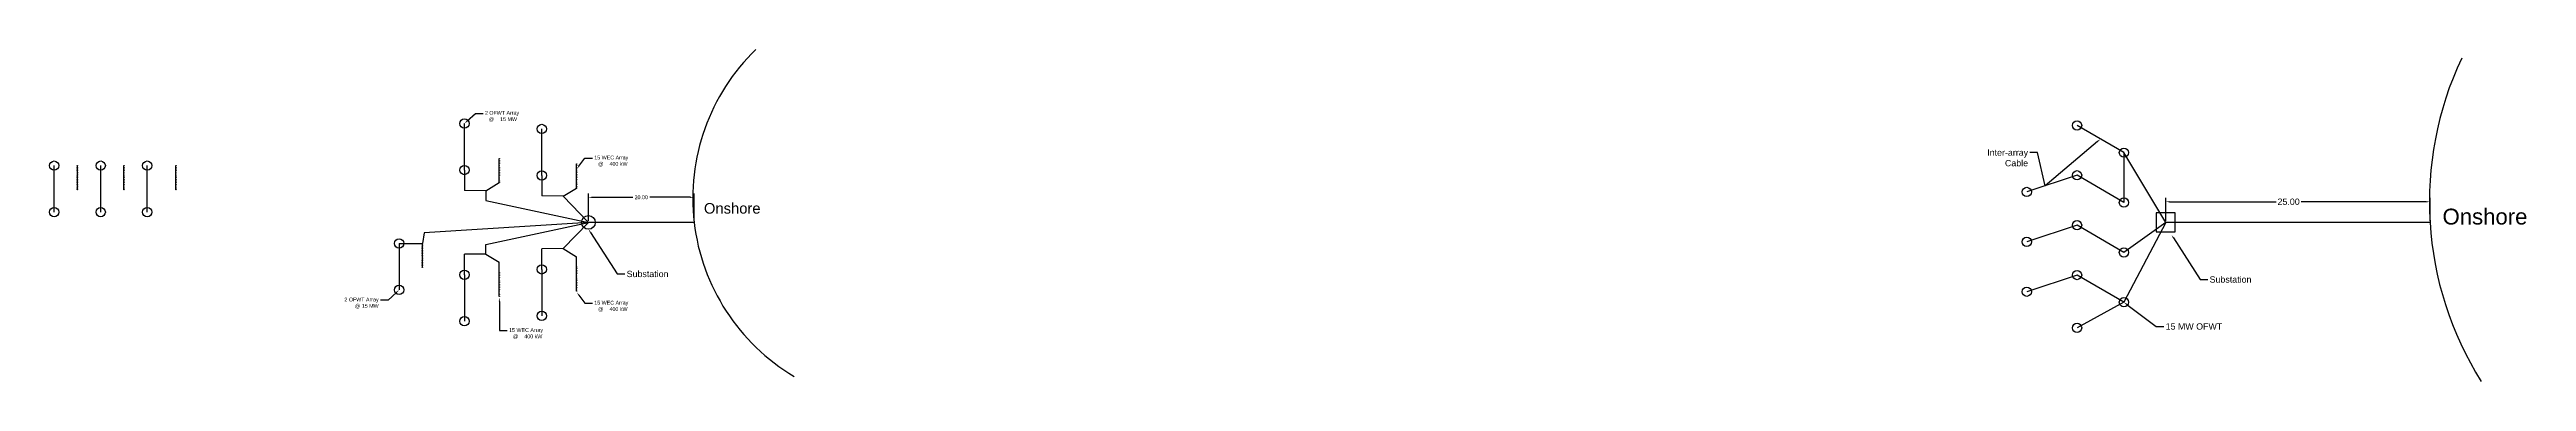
# Model space of a CAD drawing. Header units: metres. Extents: x -8 to 899, y -374 to 8.
# Drawn here: x 781.3 to 898.5, y -123.8 to -108.1 of the extents above; entities that cross this region are included whole.
import ezdxf
from ezdxf import colors
from ezdxf.entities.mleader import LeaderData, LeaderLine
from ezdxf.math import Vec2, Vec3

# ---------------------------------------------------------------- set-up
doc = ezdxf.new("R2010")
doc.units = ezdxf.units.M
doc.header["$MEASUREMENT"] = 0
doc.styles.get("Standard").update_dxf_attribs({"font": 'arial.ttf'})
doc.dimstyles.get("Standard").update_dxf_attribs({"dimtxt": 0.18, "dimasz": 0.18, "dimexe": 0.18, "dimexo": 0.0625, "dimgap": 0.09, "dimtad": 0, "dimtih": 1, "dimtoh": 1, "dimdec": 4, "dimzin": 0, "dimdsep": 46, "dimtxsty": 'Standard', "dimcen": 0.09, "dimadec": 0, "dimazin": 0, "dimtfac": 1, "dimtdec": 4, "dimtofl": 0, "dimtmove": 0, "dimatfit": 3, "dimfxl": 1, "dimtolj": 1, "dimtzin": 0, "dimarcsym": 0})

# ---------------------------------------------------------------- blocks, each defined once
blk = doc.blocks.new('*D5')
at = {"color": 0, "lineweight": -2, "transparency": 16777216}
for p, q in [((881.44, -116.18), (881.44, -115.09)), ((881.62, -115.27), (886.66, -115.27)), ((893.76, -115.27), (887.85, -115.27)), ((893.94, -116.18), (893.94, -115.09))]:
    blk.add_line(p, q, dxfattribs=at)
at = {"color": 0, "transparency": 16777216}
for points in [[(881.62, -115.24), (881.62, -115.3), (881.44, -115.27)], [(893.76, -115.24), (893.76, -115.3), (893.94, -115.27)]]:
    blk.add_solid(points, dxfattribs=at)
at = {"layer": 'Defpoints', "color": 0, "transparency": 16777216}
for p in [(881.44, -115.27), (881.44, -116.25), (893.94, -116.25)]:
    blk.add_point(p, dxfattribs=at)
at = {"color": 0, "transparency": 16777216, "insert": (887.25, -115.27), "char_height": 0.3, "attachment_point": 5}
blk.add_mtext('\\A1;25.00', dxfattribs=at)
blk = doc.blocks.new('*D8')
at = {"color": 0, "lineweight": -2, "transparency": 16777216}
for p, q in [((806.81, -116.18), (806.81, -114.88)), ((806.99, -115.06), (808.92, -115.06)), ((811.63, -115.06), (809.71, -115.06)), ((811.81, -116.18), (811.81, -114.88))]:
    blk.add_line(p, q, dxfattribs=at)
at = {"color": 0, "transparency": 16777216}
for points in [[(806.99, -115.03), (806.99, -115.09), (806.81, -115.06)], [(811.63, -115.03), (811.63, -115.09), (811.81, -115.06)]]:
    blk.add_solid(points, dxfattribs=at)
at = {"layer": 'Defpoints', "color": 0, "transparency": 16777216}
for p in [(811.81, -115.06), (806.81, -116.25), (811.81, -116.25)]:
    blk.add_point(p, dxfattribs=at)
at = {"color": 0, "transparency": 16777216, "insert": (809.31, -115.06), "char_height": 0.18, "attachment_point": 5}
blk.add_mtext('\\A1;20.00', dxfattribs=at)

msp = doc.modelspace()

# ---------------------------------------------------------------- linework, layer by layer
for p, q in [((800.9461, -113.76853), (800.9461, -111.56853)), ((804.60544, -114.02445), (804.60544, -111.82445)), ((781.53724, -115.75997), (781.53724, -113.55997)), ((782.63724, -113.64097), (782.63724, -113.55997)), ((782.63724, -113.72197), (782.63724, -113.64097)), ((783.73724, -115.75997), (783.73724, -113.55997)), ((784.83724, -113.64097), (784.83724, -113.55997)), ((784.83724, -113.72197), (784.83724, -113.64097)), ((785.93724, -115.75997), (785.93724, -113.55997)), ((787.30007, -113.64097), (787.30007, -113.55997)), ((787.30007, -113.72197), (787.30007, -113.64097)), ((802.59614, -113.31023), (802.59614, -113.22923)), ((802.59614, -113.39123), (802.59614, -113.31023)), ((802.59614, -113.47223), (802.59614, -113.39123)), ((802.59614, -113.55323), (802.59614, -113.47223)), ((802.59614, -113.63423), (802.59614, -113.55323)), ((802.59614, -113.71523), (802.59614, -113.63423)), ((806.25548, -113.56614), (806.25548, -113.48514)), ((806.25548, -113.64714), (806.25548, -113.56614)), ((806.25548, -113.72814), (806.25548, -113.64714)), ((782.63724, -113.80297), (782.63724, -113.72197)), ((782.63724, -113.88397), (782.63724, -113.80297)), ((782.63724, -113.96497), (782.63724, -113.88397)), ((782.63724, -114.04597), (782.63724, -113.96497)), ((782.63724, -114.12697), (782.63724, -114.04597)), ((782.63724, -114.20797), (782.63724, -114.12697)), ((782.63724, -114.28897), (782.63724, -114.20797)), ((782.63724, -114.36997), (782.63724, -114.28897)), ((782.63724, -114.45097), (782.63724, -114.36997)), ((782.63724, -114.53197), (782.63724, -114.45097)), ((782.63724, -114.61297), (782.63724, -114.53197)), ((782.63724, -114.69397), (782.63724, -114.61297)), ((784.83724, -113.80297), (784.83724, -113.72197)), ((784.83724, -113.88397), (784.83724, -113.80297)), ((784.83724, -113.96497), (784.83724, -113.88397)), ((784.83724, -114.04597), (784.83724, -113.96497)), ((784.83724, -114.12697), (784.83724, -114.04597)), ((784.83724, -114.20797), (784.83724, -114.12697)), ((784.83724, -114.28897), (784.83724, -114.20797)), ((784.83724, -114.36997), (784.83724, -114.28897)), ((784.83724, -114.45097), (784.83724, -114.36997)), ((784.83724, -114.53197), (784.83724, -114.45097)), ((784.83724, -114.61297), (784.83724, -114.53197)), ((784.83724, -114.69397), (784.83724, -114.61297)), ((787.30007, -113.80297), (787.30007, -113.72197)), ((787.30007, -113.88397), (787.30007, -113.80297)), ((787.30007, -113.96497), (787.30007, -113.88397)), ((787.30007, -114.04597), (787.30007, -113.96497)), ((787.30007, -114.12697), (787.30007, -114.04597)), ((787.30007, -114.20797), (787.30007, -114.12697)), ((787.30007, -114.28897), (787.30007, -114.20797)), ((787.30007, -114.36997), (787.30007, -114.28897)), ((787.30007, -114.45097), (787.30007, -114.36997)), ((787.30007, -114.53197), (787.30007, -114.45097)), ((787.30007, -114.61297), (787.30007, -114.53197)), ((787.30007, -114.69397), (787.30007, -114.61297)), ((801.95767, -114.74781), (800.9461, -114.74057)), ((801.95767, -114.74781), (802.59614, -114.36323)), ((801.95767, -114.74781), (801.95767, -115.2065)), ((802.59614, -113.79623), (802.59614, -113.71523)), ((802.59614, -113.87723), (802.59614, -113.79623)), ((802.59614, -113.95823), (802.59614, -113.87723)), ((802.59614, -114.03923), (802.59614, -113.95823)), ((802.59614, -114.12023), (802.59614, -114.03923)), ((802.59614, -114.20123), (802.59614, -114.12023)), ((802.59614, -114.28223), (802.59614, -114.20123)), ((802.59614, -114.36323), (802.59614, -114.28223)), ((805.61701, -115.00372), (806.25548, -114.61914)), ((806.25548, -113.80914), (806.25548, -113.72814)), ((806.25548, -113.89014), (806.25548, -113.80914)), ((806.25548, -113.97114), (806.25548, -113.89014)), ((806.25548, -114.05214), (806.25548, -113.97114)), ((806.25548, -114.13314), (806.25548, -114.05214)), ((806.25548, -114.21414), (806.25548, -114.13314)), ((806.25548, -114.29514), (806.25548, -114.21414)), ((806.25548, -114.37614), (806.25548, -114.29514)), ((806.25548, -114.45714), (806.25548, -114.37614)), ((806.25548, -114.53814), (806.25548, -114.45714)), ((806.25548, -114.61914), (806.25548, -114.53814)), ((801.95767, -115.2065), (806.81461, -116.2464)), ((805.61701, -115.00372), (804.60544, -114.99649)), ((806.81461, -116.2464), (805.61701, -115.00372)), ((801.95767, -117.2863), (806.81461, -116.2464)), ((806.81461, -116.2464), (805.61701, -117.48908)), ((811.81461, -116.2464), (806.81461, -116.2464)), ((893.93955, -116.2464), (881.43955, -116.2464)), ((797.85718, -117.24243), (797.85718, -119.44243)), ((797.85718, -117.24243), (798.95718, -117.24243)), ((798.95718, -117.32343), (798.95718, -117.24243)), ((798.95718, -117.40443), (798.95718, -117.32343)), ((798.95718, -117.48543), (798.95718, -117.40443)), ((798.95718, -117.56643), (798.95718, -117.48543)), ((798.95718, -117.64743), (798.95718, -117.56643)), ((798.95718, -117.72843), (798.95718, -117.64743)), ((798.95718, -117.80943), (798.95718, -117.72843)), ((798.95718, -117.89043), (798.95718, -117.80943)), ((798.95718, -117.97143), (798.95718, -117.89043)), ((798.95718, -118.05243), (798.95718, -117.97143)), ((798.95718, -118.13343), (798.95718, -118.05243)), ((798.95718, -118.21443), (798.95718, -118.13343)), ((798.95718, -118.29543), (798.95718, -118.21443)), ((798.95718, -118.37643), (798.95718, -118.29543)), ((801.95767, -117.745), (800.9461, -117.75223)), ((801.95767, -117.745), (801.95767, -117.2863)), ((801.95767, -117.745), (802.59614, -118.12958)), ((802.59614, -118.60885), (802.59614, -118.12958)), ((805.61701, -117.48908), (804.60544, -117.49631)), ((805.61701, -117.48908), (806.25548, -117.87366)), ((806.25548, -118.35293), (806.25548, -117.87366)), ((806.25548, -118.43393), (806.25548, -118.35293)), ((800.9461, -118.72427), (800.9461, -120.92427)), ((802.59614, -118.68985), (802.59614, -118.60885)), ((802.59614, -118.77085), (802.59614, -118.68985)), ((802.59614, -118.85185), (802.59614, -118.77085)), ((802.59614, -118.93285), (802.59614, -118.85185)), ((802.59614, -119.01385), (802.59614, -118.93285)), ((802.59614, -119.09485), (802.59614, -119.01385)), ((802.59614, -119.17585), (802.59614, -119.09485)), ((802.59614, -119.25685), (802.59614, -119.17585)), ((802.59614, -119.33785), (802.59614, -119.25685)), ((802.59614, -119.41885), (802.59614, -119.33785)), ((802.59614, -119.49985), (802.59614, -119.41885)), ((802.59614, -119.58085), (802.59614, -119.49985)), ((804.60544, -118.46835), (804.60544, -120.66835)), ((806.25548, -118.51493), (806.25548, -118.43393)), ((806.25548, -118.59593), (806.25548, -118.51493)), ((806.25548, -118.67693), (806.25548, -118.59593)), ((806.25548, -118.75793), (806.25548, -118.67693)), ((806.25548, -118.83893), (806.25548, -118.75793)), ((806.25548, -118.91993), (806.25548, -118.83893)), ((806.25548, -119.00093), (806.25548, -118.91993)), ((806.25548, -119.08193), (806.25548, -119.00093)), ((806.25548, -119.16293), (806.25548, -119.08193)), ((806.25548, -119.24393), (806.25548, -119.16293)), ((806.25548, -119.32493), (806.25548, -119.24393)), ((806.25548, -119.40593), (806.25548, -119.32493)), ((806.25548, -119.48693), (806.25548, -119.40593)), ((802.59614, -119.66185), (802.59614, -119.58085)), ((802.59614, -119.74285), (802.59614, -119.66185)), ((879.45955, -120.0264), (877.23998, -121.23731))]:
    msp.add_line(p, q)
for points in [[(881.43955, -116.2464), (879.45955, -112.9464), (877.23998, -111.65731)], [(879.45955, -112.9464), (879.45955, -115.3064), (877.23998, -114.01731), (874.86064, -114.8064)], [(800.9461, -113.76853), (800.9461, -114.74057)], [(804.60544, -114.02445), (804.60544, -114.99649)], [(806.81461, -116.2464), (799.0341, -116.74806), (798.95718, -117.24243)], [(881.43955, -116.2464), (879.45955, -117.6664), (877.23998, -116.37731), (874.86064, -117.1664)], [(881.43955, -116.2464), (879.45955, -120.0264), (877.23998, -118.73731), (874.86064, -119.5264)], [(800.9461, -118.72427), (800.9461, -117.75223)], [(804.60544, -118.46835), (804.60544, -117.49631)]]:
    msp.add_lwpolyline(points)
msp.add_lwpolyline([(880.98955, -116.6964), (881.88955, -116.6964), (881.88955, -115.7964), (880.98955, -115.7964)], close=True)
for centre, radius in [((800.9461, -111.56853), 0.22), ((804.60544, -111.82445), 0.22), ((781.53724, -113.55997), 0.22), ((782.63724, -113.55997), 0.009), ((782.63724, -113.64097), 0.009), ((783.73724, -113.55997), 0.22), ((784.83724, -113.55997), 0.009), ((784.83724, -113.64097), 0.009), ((785.93724, -113.55997), 0.22), ((787.30007, -113.55997), 0.009), ((787.30007, -113.64097), 0.009), ((800.9461, -113.76853), 0.22), ((782.63724, -113.72197), 0.009), ((782.63724, -113.80297), 0.009), ((782.63724, -113.88397), 0.009), ((782.63724, -113.96497), 0.009), ((782.63724, -114.04597), 0.009), ((782.63724, -114.12697), 0.009), ((782.63724, -114.20797), 0.009), ((782.63724, -114.28897), 0.009), ((782.63724, -114.36997), 0.009), ((782.63724, -114.45097), 0.009), ((782.63724, -114.53197), 0.009), ((782.63724, -114.61297), 0.009), ((782.63724, -114.69397), 0.009), ((784.83724, -113.72197), 0.009), ((784.83724, -113.80297), 0.009), ((784.83724, -113.88397), 0.009), ((784.83724, -113.96497), 0.009), ((784.83724, -114.04597), 0.009), ((784.83724, -114.12697), 0.009), ((784.83724, -114.20797), 0.009), ((784.83724, -114.28897), 0.009), ((784.83724, -114.36997), 0.009), ((784.83724, -114.45097), 0.009), ((784.83724, -114.53197), 0.009), ((784.83724, -114.61297), 0.009), ((784.83724, -114.69397), 0.009), ((787.30007, -113.72197), 0.009), ((787.30007, -113.80297), 0.009), ((787.30007, -113.88397), 0.009), ((787.30007, -113.96497), 0.009), ((787.30007, -114.04597), 0.009), ((787.30007, -114.12697), 0.009), ((787.30007, -114.20797), 0.009), ((787.30007, -114.28897), 0.009), ((787.30007, -114.36997), 0.009), ((787.30007, -114.45097), 0.009), ((787.30007, -114.53197), 0.009), ((787.30007, -114.61297), 0.009), ((787.30007, -114.69397), 0.009), ((804.60544, -114.02445), 0.22), ((781.53724, -115.75997), 0.22), ((783.73724, -115.75997), 0.22), ((785.93724, -115.75997), 0.22), ((806.81461, -116.2464), 0.32432), ((797.85718, -117.24243), 0.22), ((804.60544, -118.46835), 0.22), ((797.85718, -119.44243), 0.22), ((800.9461, -118.72427), 0.22), ((804.60544, -120.66835), 0.22), ((800.9461, -120.92427), 0.22)]:
    msp.add_circle(centre, radius)
at = {"color": 30, "true_color": 0xf8991e}
for centre in [(877.23998, -111.65731), (877.23998, -111.65731), (879.45955, -112.9464), (874.86064, -114.8064), (877.23998, -114.01731), (877.23998, -114.01731), (879.45955, -115.3064), (874.86064, -117.1664), (877.23998, -116.37731), (877.23998, -116.37731), (879.45955, -117.6664), (874.86064, -119.5264), (877.23998, -118.73731), (877.23998, -118.73731), (879.45955, -120.0264), (877.23998, -121.23731), (877.23998, -121.23731)]:
    msp.add_circle(centre, 0.22, dxfattribs=at)
at = {"color": 30, "true_color": 0xf26722}
for centre in [(802.59614, -113.22923), (802.59614, -113.31023), (802.59614, -113.39123), (802.59614, -113.47223), (802.59614, -113.55323), (802.59614, -113.63423), (806.25548, -113.48514), (806.25548, -113.56614), (806.25548, -113.64714), (802.59614, -113.71523), (802.59614, -113.79623), (802.59614, -113.87723), (802.59614, -113.95823), (802.59614, -114.03923), (802.59614, -114.12023), (802.59614, -114.20123), (802.59614, -114.28223), (802.59614, -114.36323), (806.25548, -113.72814), (806.25548, -113.80914), (806.25548, -113.89014), (806.25548, -113.97114), (806.25548, -114.05214), (806.25548, -114.13314), (806.25548, -114.21414), (806.25548, -114.29514), (806.25548, -114.37614), (806.25548, -114.45714), (806.25548, -114.53814), (806.25548, -114.61914), (798.95718, -117.24243), (798.95718, -117.32343), (798.95718, -117.40443), (798.95718, -117.48543), (798.95718, -117.56643), (798.95718, -117.64743), (798.95718, -117.72843), (798.95718, -117.80943), (798.95718, -117.89043), (798.95718, -117.97143), (798.95718, -118.05243), (798.95718, -118.13343), (798.95718, -118.21443), (798.95718, -118.29543), (806.25548, -118.35293), (798.95718, -118.37643), (802.59614, -118.60885), (802.59614, -118.68985), (802.59614, -118.77085), (802.59614, -118.85185), (802.59614, -118.93285), (802.59614, -119.01385), (802.59614, -119.09485), (802.59614, -119.17585), (802.59614, -119.25685), (802.59614, -119.33785), (802.59614, -119.41885), (802.59614, -119.49985), (806.25548, -118.43393), (806.25548, -118.51493), (806.25548, -118.59593), (806.25548, -118.67693), (806.25548, -118.75793), (806.25548, -118.83893), (806.25548, -118.91993), (806.25548, -119.00093), (806.25548, -119.08193), (806.25548, -119.16293), (806.25548, -119.24393), (806.25548, -119.32493), (806.25548, -119.40593), (806.25548, -119.48693), (802.59614, -119.58085), (802.59614, -119.66185), (802.59614, -119.74285)]:
    msp.add_circle(centre, 0.009, dxfattribs=at)
for centre, radius, start, end in [((821.54928, -115.10595), 9.80125, 134.0835842, 239.2802891), ((909.83125, -115.28392), 15.92082, 154.703499, 212.2282831)]:
    msp.add_arc(centre, radius, start, end)

# ---------------------------------------------------------------- texts
at = {"attachment_point": 1}
for insert, char_height in [((812.27789, -115.33029), 0.5), ((894.53101, -115.59596), 0.75)]:
    msp.add_mtext_dynamic_manual_height_columns('Onshore', width=2.2764518, gutter_width=128.27451, heights=[0], dxfattribs=dict(at, insert=insert, char_height=char_height))

# ---------------------------------------------------------------- dimensions: what is measured, and where the dimension line sits
dim = msp.add_linear_dim(base=(811.81461, -115.05645), p1=(806.81461, -116.2464), p2=(811.81461, -116.2464), text='20.00', dimstyle='Standard')
dim.commit()
dim.dimension.update_dxf_attribs({"geometry": '*D8', "text_midpoint": (809.31461, -115.05645)})
dim = msp.add_linear_dim(base=(881.43955, -115.273), p1=(893.93955, -116.2464), p2=(881.43955, -116.2464), text='25.00', dimstyle='Standard', override={"dimtxt": 0.3})
dim.commit()
dim.dimension.update_dxf_attribs({"geometry": '*D5', "text_midpoint": (887.25477, -115.273), "dimtype": 160})

# ---------------------------------------------------------------- leaders
at = {"color": 5}
ml = msp.add_multileader_mtext('Standard', dxfattribs=at)
ml.set_content('2 OFWT Array\\P\\pxi-3,l4,t4;@^I15 MW', color=5)
ml.set_leader_properties()
ml.build(insert=Vec2(0, 0))
ml.multileader.update_dxf_attribs({"dogleg_length": 0.36, "arrow_head_size": 0.18})
ctx = ml.context
ctx.base_point, ctx.char_height, ctx.arrow_head_size, ctx.landing_gap_size, ctx.plane_origin = Vec3(801.82535, -111.0877), 0.18, 0.18, 0.09, Vec3(800.9461, -111.56853)
notes = []
notes.append((ctx, [(0, (1, 1, 0), (801.46535, -111.0877), (1, 0), 0.36, [(0, [(800.9461, -111.56853)], 0, [])])]))
ctx.mtext.insert, ctx.mtext.flow_direction = Vec3(801.91535, -110.97124), 5
ml = msp.add_multileader_mtext('Standard')
ml.set_content('Inter-array\\PCable', color=256)
ml.set_leader_properties()
ml.build(insert=Vec2(0, 0))
ml.multileader.update_dxf_attribs({"dogleg_length": 0.36, "arrow_head_size": 0.18})
ctx = ml.context
ctx.base_point, ctx.char_height, ctx.arrow_head_size, ctx.landing_gap_size, ctx.plane_origin = Vec3(872.94353, -112.94415), 0.3, 0.18, 0.09, Vec3(876.82483, -111.21704)
ctx.text_align_type = 2
notes.append((ctx, [(0, (1, 1, 0), (875.37377, -112.94415), (-1, 0), 0.36, [(1, [(878.34976, -112.30185), (875.72483, -114.51704)], 0, [])])]))
ctx.mtext.insert, ctx.mtext.alignment, ctx.mtext.flow_direction = Vec3(874.92377, -112.7916), 3, 5
ml = msp.add_multileader_mtext('Standard', dxfattribs=at)
ml.set_content('15 WEC Array\\P\\pxi-3,l4,t4;@^I400 kW', color=5)
ml.set_leader_properties()
ml.build(insert=Vec2(0, 0))
ml.multileader.update_dxf_attribs({"dogleg_length": 0.36, "arrow_head_size": 0.18})
ctx = ml.context
ctx.base_point, ctx.char_height, ctx.arrow_head_size, ctx.landing_gap_size, ctx.plane_origin = Vec3(807.00017, -113.20404), 0.18, 0.18, 0.09, Vec3(806.25548, -113.73088)
notes.append((ctx, [(0, (1, 1, 0), (806.64017, -113.20404), (1, 0), 0.36, [(0, [(806.25548, -113.73088)], 0, [])])]))
ctx.mtext.insert, ctx.mtext.flow_direction = Vec3(807.09017, -113.08758), 5
ml = msp.add_multileader_mtext('Standard', dxfattribs=at)
ml.set_content('Substation', color=5)
ml.set_leader_properties()
ml.build(insert=Vec2(0, 0))
ml.multileader.update_dxf_attribs({"dogleg_length": 0.36, "arrow_head_size": 0.18})
ctx = ml.context
ctx.base_point, ctx.char_height, ctx.arrow_head_size, ctx.landing_gap_size, ctx.plane_origin = Vec3(808.53068, -118.68825), 0.3, 0.18, 0.09, Vec3(806.81461, -116.57072)
notes.append((ctx, [(0, (1, 1, 0), (808.17068, -118.68825), (1, 0), 0.36, [(0, [(806.81461, -116.57072)], 0, [])])]))
ctx.mtext.insert, ctx.mtext.flow_direction = Vec3(808.62068, -118.53569), 5
ml = msp.add_multileader_mtext('Standard')
ml.set_content('Substation', color=256)
ml.set_leader_properties()
ml.build(insert=Vec2(0, 0))
ml.multileader.update_dxf_attribs({"dogleg_length": 0.36, "arrow_head_size": 0.18})
ctx = ml.context
ctx.base_point, ctx.char_height, ctx.arrow_head_size, ctx.landing_gap_size, ctx.plane_origin = Vec3(883.422, -118.9493), 0.3, 0.18, 0.09, Vec3(881.70593, -116.83178)
notes.append((ctx, [(0, (1, 1, 0), (883.062, -118.9493), (1, 0), 0.36, [(0, [(881.70593, -116.83178)], 0, [])])]))
ctx.mtext.insert, ctx.mtext.flow_direction = Vec3(883.512, -118.79674), 5
ml = msp.add_multileader_mtext('Standard', dxfattribs=at)
ml.set_content('2 OFWT Array\\P\\pxi-3,l4,t4;@^I15 MW', color=5)
ml.set_leader_properties()
ml.build(insert=Vec2(0, 0))
ml.multileader.update_dxf_attribs({"dogleg_length": 0.36, "arrow_head_size": 0.18})
ctx = ml.context
ctx.base_point, ctx.char_height, ctx.arrow_head_size, ctx.landing_gap_size, ctx.plane_origin = Vec3(795.18702, -119.92326), 0.18, 0.18, 0.09, Vec3(797.85718, -119.44243)
ctx.text_align_type = 2
notes.append((ctx, [(0, (1, 1, 0), (797.33794, -119.92326), (-1, 0), 0.36, [(0, [(797.85718, -119.44243)], 0, [])])]))
ctx.mtext.insert, ctx.mtext.alignment, ctx.mtext.flow_direction = Vec3(796.88794, -119.8068), 3, 5
ml = msp.add_multileader_mtext('Standard', dxfattribs=at)
ml.set_content('15 WEC Array\\P\\pxi-3,l4,t4;@^I400 kW', color=5)
ml.set_leader_properties()
ml.build(insert=Vec2(0, 0))
ml.multileader.update_dxf_attribs({"dogleg_length": 0.36, "arrow_head_size": 0.18})
ctx = ml.context
ctx.base_point, ctx.char_height, ctx.arrow_head_size, ctx.landing_gap_size, ctx.plane_origin = Vec3(802.96935, -121.36626), 0.18, 0.18, 0.09, Vec3(802.59614, -119.80198)
notes.append((ctx, [(0, (1, 1, 0), (802.60935, -121.36626), (1, 0), 0.36, [(0, [(802.59614, -119.80198)], 0, [])])]))
ctx.mtext.insert, ctx.mtext.flow_direction = Vec3(803.05935, -121.2498), 5
ml = msp.add_multileader_mtext('Standard', dxfattribs=at)
ml.set_content('15 WEC Array\\P\\pxi-3,l4,t4;@^I400 kW', color=5)
ml.set_leader_properties()
ml.build(insert=Vec2(0, 0))
ml.multileader.update_dxf_attribs({"dogleg_length": 0.36, "arrow_head_size": 0.18})
ctx = ml.context
ctx.base_point, ctx.char_height, ctx.arrow_head_size, ctx.landing_gap_size, ctx.plane_origin = Vec3(807.00017, -120.0729), 0.18, 0.18, 0.09, Vec3(806.25548, -119.54606)
notes.append((ctx, [(0, (1, 1, 0), (806.64017, -120.0729), (1, 0), 0.36, [(0, [(806.25548, -119.54606)], 0, [])])]))
ctx.mtext.insert, ctx.mtext.flow_direction = Vec3(807.09017, -119.95644), 5
ml = msp.add_multileader_mtext('Standard')
ml.set_content('15 MW OFWT', color=256)
ml.set_leader_properties()
ml.build(insert=Vec2(0, 0))
ml.multileader.update_dxf_attribs({"dogleg_length": 0.36, "arrow_head_size": 0.18})
ctx = ml.context
ctx.base_point, ctx.char_height, ctx.arrow_head_size, ctx.landing_gap_size, ctx.plane_origin = Vec3(881.34276, -121.17381), 0.3, 0.18, 0.09, Vec3(879.45955, -120.0264)
notes.append((ctx, [(0, (1, 1, 0), (880.98276, -121.17381), (1, 0), 0.36, [(0, [(879.45955, -120.0264)], 0, [])])]))
ctx.mtext.insert, ctx.mtext.flow_direction = Vec3(881.43276, -121.02125), 5
for ctx, leaders in notes:
    for number, flags, end, landing, length, lines in leaders:
        leader = LeaderData()
        leader.index, (leader.has_last_leader_line, leader.has_dogleg_vector, leader.attachment_direction) = number, flags
        leader.last_leader_point, leader.dogleg_vector, leader.dogleg_length = Vec3(end), Vec3(landing), length
        for number, points, colour, breaks in lines:
            line = LeaderLine()
            line.index, line.vertices, line.color, line.breaks = number, Vec3.list(points), colors.encode_raw_color(colour), breaks
            leader.lines.append(line)
        ctx.leaders.append(leader)

doc.saveas('drawing.dxf')
